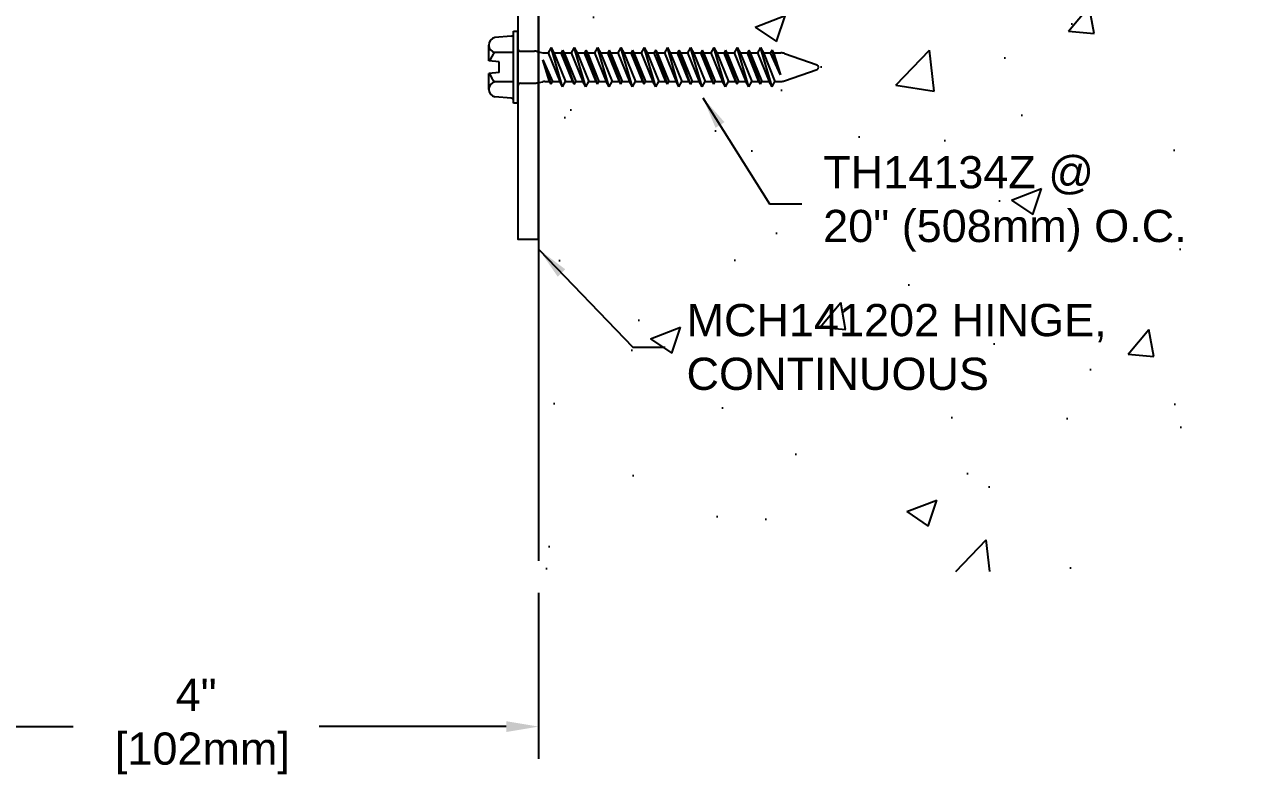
# Model space of a CAD drawing. Header units: inches. Extents: x -2.5 to 41.1, y -5.8 to 5.4.
# Drawn here: x 8.27 to 15.36, y -5.64 to -1.28 of the extents above; entities that cross this region are included whole.
import ezdxf

# ---------------------------------------------------------------- set-up
doc = ezdxf.new("R2010")
doc.units = ezdxf.units.IN
doc.header["$MEASUREMENT"] = 0
for name, color, linetype in [('Anchors', 4, 'Continuous'), ('Conditions', 1, 'Continuous'), ('Dimensions', 3, 'Continuous'), ('Text', 2, 'Continuous')]:
    doc.layers.add(name, color=color, linetype=linetype)
doc.styles.add('ARIAL', font='arial.ttf')
doc.styles.get("Standard").update_dxf_attribs({"font": 'arial.ttf'})
doc.dimstyles.new('Arial', dxfattribs={"dimscale": 1.5, "dimtxt": 0.125, "dimasz": 0.125, "dimexe": 0.125, "dimexo": 0.125, "dimgap": 0.125, "dimtad": 0, "dimtih": 1, "dimtoh": 1, "dimdec": 4, "dimzin": 0, "dimdsep": 46, "dimlunit": 4, "dimtxsty": 'ARIAL', "dimcen": 0.125, "dimadec": 0, "dimazin": 0, "dimtfac": 1, "dimtdec": 4, "dimtofl": 0, "dimtmove": 0, "dimatfit": 3, "dimfxl": 0, "dimfrac": 2, "dimtolj": 1, "dimtzin": 0, "dimarcsym": 0})

# ---------------------------------------------------------------- blocks, each defined once
blk = doc.blocks.new('*D10')
at = {"layer": 'Defpoints', "color": 0}
for p in [(7.2656, -4.3986), (11.2656, -4.3986), (11.2656, -5.3639)]:
    blk.add_point(p, dxfattribs=at)
at = {"layer": 'Dimensions', "color": 0, "lineweight": -2}
for p, q in [((7.2656, -4.5861), (7.2656, -5.5514)), ((11.2656, -4.5861), (11.2656, -5.5514)), ((7.4531, -5.3639), (8.5568, -5.3639)), ((11.0781, -5.3639), (9.9888, -5.3639))]:
    blk.add_line(p, q, dxfattribs=at)
at = {"layer": 'Dimensions', "color": 0}
for points in [[(7.4531, -5.3327), (7.4531, -5.3952), (7.2656, -5.3639)], [(11.0781, -5.3327), (11.0781, -5.3952), (11.2656, -5.3639)]]:
    blk.add_solid(points, dxfattribs=at)
at = {"layer": 'Dimensions', "color": 0, "insert": (9.2728, -5.3639), "char_height": 0.1875, "attachment_point": 5, "style": 'ARIAL'}
blk.add_mtext('\\A1;4"\\P [102mm]', dxfattribs=at)
blk = doc.blocks.new('MCH141202')
blk.add_line((0.2275, 0.091), (0.1161, 0.0464))
for points in [[(0, 0.125), (2, 0.125), (2, 0.245), (0, 0.245)], [(-0.245, 0), (-0.245, -2), (-0.125, -2), (-0.125, -0.2107)]]:
    blk.add_lwpolyline(points)
blk.add_circle((0, 0), 0.125)
blk.add_arc((0, 0), 0.245, 90, 21.79782)
at = {"flags": 3}
for tag, p in [('MANUFACTURER', (0.09, -0.6411)), ('OPENWIDTH', (0.09, -0.9744)), ('LENGTH', (0.09, -1.3077)), ('FINISH', (0.09, -1.6411)), ('GUDENP/N', (0.09, -1.9744))]:
    blk.add_attdef(tag, p, '', height=0.2, dxfattribs=at)
blk = doc.blocks.new('TH14134')
for p, q in [((-0.129, 0.17), (-0.0362, 0.17)), ((-0.031, 0.11), (-0.0362, 0.17)), ((0.031, 0.11), (0.0362, 0.17)), ((0.0362, 0.17), (0.129, 0.17)), ((-0.1803, 0.0387), (-0.172, 0.1335)), ((-0.086, 0.025), (-0.086, 0.1335)), ((-0.031, 0.11), (0.031, 0.11)), ((0.086, 0.025), (0.086, 0.1335)), ((0.1803, 0.0387), (0.172, 0.1335)), ((-0.209, 0), (-0.209, 0.025)), ((-0.209, 0.025), (0.209, 0.025)), ((-0.209, 0), (0.209, 0)), ((0.209, 0.025), (0.209, 0)), ((-0.093, -0.0147), (-0.093, -0.0974)), ((0.093, -0.0147), (0.093, -0.0974)), ((-0.0917, -0.1102), (-0.0843, -0.1448)), ((0.0917, -0.1102), (0.0843, -0.1448)), ((-0.115, -0.2604), (0.115, -0.1927)), ((-0.0983, -0.1927), (0.0428, -0.1441)), ((-0.0983, -0.1927), (-0.083, -0.1845)), ((-0.0983, -0.1927), (-0.083, -0.2009)), ((-0.083, -0.1845), (0.0428, -0.1441)), ((0.0428, -0.1441), (-0.083, -0.2009)), ((-0.083, -0.1576), (-0.083, -0.1845)), ((0.083, -0.1755), (-0.083, -0.2432)), ((-0.083, -0.2009), (-0.083, -0.2432)), ((0.083, -0.2099), (-0.083, -0.2776)), ((0.083, -0.1576), (0.083, -0.1755)), ((0.115, -0.1927), (0.083, -0.1755)), ((0.115, -0.1927), (0.083, -0.2099)), ((0.083, -0.2099), (0.083, -0.2522)), ((-0.115, -0.2604), (-0.083, -0.2432)), ((-0.115, -0.2604), (-0.083, -0.2776)), ((-0.0983, -0.3281), (0.0983, -0.2604)), ((-0.083, -0.3199), (0.083, -0.2522)), ((0.083, -0.2686), (-0.083, -0.3363)), ((-0.083, -0.2776), (-0.083, -0.3199)), ((0.0983, -0.2604), (0.083, -0.2522)), ((0.0983, -0.2604), (0.083, -0.2686)), ((0.083, -0.2686), (0.083, -0.3109)), ((-0.115, -0.3958), (0.115, -0.3281)), ((-0.0983, -0.3281), (-0.083, -0.3199)), ((-0.0983, -0.3281), (-0.083, -0.3363)), ((0.083, -0.3109), (-0.083, -0.3786)), ((-0.083, -0.3363), (-0.083, -0.3786)), ((0.083, -0.3454), (-0.083, -0.4131)), ((0.115, -0.3281), (0.083, -0.3109)), ((0.115, -0.3281), (0.083, -0.3454)), ((0.083, -0.3454), (0.083, -0.3876)), ((-0.115, -0.3958), (-0.083, -0.3786)), ((-0.115, -0.3958), (-0.083, -0.4131)), ((-0.0983, -0.4635), (0.0983, -0.3958)), ((-0.083, -0.4553), (0.083, -0.3876)), ((0.083, -0.4041), (-0.083, -0.4718)), ((-0.083, -0.4131), (-0.083, -0.4553)), ((0.0983, -0.3958), (0.083, -0.3876)), ((0.0983, -0.3958), (0.083, -0.4041)), ((0.083, -0.4041), (0.083, -0.4463)), ((-0.115, -0.5312), (0.115, -0.4635)), ((-0.0983, -0.4635), (-0.083, -0.4553)), ((-0.0983, -0.4635), (-0.083, -0.4718)), ((0.083, -0.4463), (-0.083, -0.514)), ((-0.083, -0.4718), (-0.083, -0.514)), ((0.083, -0.4808), (-0.083, -0.5485)), ((0.115, -0.4635), (0.083, -0.4463)), ((0.115, -0.4635), (0.083, -0.4808)), ((0.083, -0.4808), (0.083, -0.523)), ((-0.115, -0.5312), (-0.083, -0.514)), ((-0.115, -0.5312), (-0.083, -0.5485)), ((-0.0983, -0.599), (0.0983, -0.5312)), ((-0.083, -0.5907), (0.083, -0.523)), ((0.083, -0.5395), (-0.083, -0.6072)), ((-0.083, -0.5485), (-0.083, -0.5907)), ((0.0983, -0.5312), (0.083, -0.523)), ((0.0983, -0.5312), (0.083, -0.5395)), ((0.083, -0.5395), (0.083, -0.5817)), ((-0.115, -0.6667), (0.115, -0.599)), ((-0.0983, -0.599), (-0.083, -0.5907)), ((-0.0983, -0.599), (-0.083, -0.6072)), ((0.083, -0.5817), (-0.083, -0.6494)), ((-0.083, -0.6072), (-0.083, -0.6494)), ((0.083, -0.6162), (-0.083, -0.6839)), ((0.115, -0.599), (0.083, -0.5817)), ((0.115, -0.599), (0.083, -0.6162)), ((0.083, -0.6162), (0.083, -0.6584)), ((-0.115, -0.6667), (-0.083, -0.6494)), ((-0.115, -0.6667), (-0.083, -0.6839)), ((-0.0983, -0.7344), (0.0983, -0.6667)), ((-0.083, -0.7262), (0.083, -0.6584)), ((0.083, -0.6749), (-0.083, -0.7426)), ((-0.083, -0.6839), (-0.083, -0.7262)), ((0.0983, -0.6667), (0.083, -0.6584)), ((0.0983, -0.6667), (0.083, -0.6749)), ((0.083, -0.6749), (0.083, -0.7171)), ((-0.115, -0.8021), (0.115, -0.7344)), ((-0.0983, -0.7344), (-0.083, -0.7262)), ((-0.0983, -0.7344), (-0.083, -0.7426)), ((0.083, -0.7171), (-0.083, -0.7849)), ((-0.083, -0.7426), (-0.083, -0.7849)), ((0.083, -0.7516), (-0.083, -0.8193)), ((0.115, -0.7344), (0.083, -0.7171)), ((0.115, -0.7344), (0.083, -0.7516)), ((0.083, -0.7516), (0.083, -0.7939)), ((-0.115, -0.8021), (-0.083, -0.7849)), ((-0.115, -0.8021), (-0.083, -0.8193)), ((-0.0983, -0.8698), (0.0983, -0.8021)), ((-0.083, -0.8616), (0.083, -0.7939)), ((0.083, -0.8103), (-0.083, -0.878)), ((-0.083, -0.8193), (-0.083, -0.8616)), ((0.0983, -0.8021), (0.083, -0.7939)), ((0.0983, -0.8021), (0.083, -0.8103)), ((0.083, -0.8103), (0.083, -0.8526)), ((-0.115, -0.9375), (0.115, -0.8698)), ((-0.115, -0.9375), (-0.083, -0.9203)), ((-0.0983, -0.8698), (-0.083, -0.8616)), ((-0.0983, -0.8698), (-0.083, -0.878)), ((0.083, -0.8526), (-0.083, -0.9203)), ((-0.083, -0.878), (-0.083, -0.9203)), ((0.083, -0.887), (-0.083, -0.9547)), ((0.115, -0.8698), (0.083, -0.8526)), ((0.115, -0.8698), (0.083, -0.887)), ((0.083, -0.887), (0.083, -0.9293)), ((-0.115, -0.9375), (-0.083, -0.9547)), ((-0.0983, -1.0052), (0.0983, -0.9375)), ((-0.083, -0.997), (0.083, -0.9293)), ((0.083, -0.9457), (-0.083, -1.0134)), ((-0.083, -0.9547), (-0.083, -0.997)), ((0.083, -0.988), (-0.083, -1.0557)), ((0.0983, -0.9375), (0.083, -0.9293)), ((0.0983, -0.9375), (0.083, -0.9457)), ((0.083, -0.9457), (0.083, -0.988)), ((0.115, -1.0052), (0.083, -0.988)), ((-0.115, -1.0729), (0.115, -1.0052)), ((-0.115, -1.0729), (-0.083, -1.0557)), ((-0.0983, -1.0052), (-0.083, -0.997)), ((-0.0983, -1.0052), (-0.083, -1.0134)), ((-0.083, -1.0134), (-0.083, -1.0557)), ((0.083, -1.0224), (-0.083, -1.0901)), ((0.115, -1.0052), (0.083, -1.0224)), ((0.083, -1.0224), (0.083, -1.0647)), ((-0.115, -1.0729), (-0.083, -1.0901)), ((-0.0983, -1.1406), (0.0983, -1.0729)), ((-0.0983, -1.1406), (-0.083, -1.1324)), ((-0.083, -1.1324), (0.083, -1.0647)), ((0.083, -1.0811), (-0.083, -1.1488)), ((-0.083, -1.0901), (-0.083, -1.1324)), ((0.083, -1.1234), (-0.083, -1.1911)), ((0.0983, -1.0729), (0.083, -1.0647)), ((0.0983, -1.0729), (0.083, -1.0811)), ((0.083, -1.0811), (0.083, -1.1234)), ((0.115, -1.1406), (0.083, -1.1234)), ((-0.115, -1.2083), (0.115, -1.1406)), ((-0.115, -1.2083), (-0.083, -1.1911)), ((-0.0983, -1.1406), (-0.083, -1.1488)), ((-0.083, -1.1488), (-0.083, -1.1911)), ((0.083, -1.1579), (-0.083, -1.2256)), ((-0.083, -1.2678), (0.083, -1.2001)), ((0.115, -1.1406), (0.083, -1.1579)), ((0.083, -1.1579), (0.083, -1.2001)), ((0.0983, -1.2083), (0.083, -1.2001)), ((-0.115, -1.2083), (-0.083, -1.2256)), ((-0.0983, -1.276), (0.0983, -1.2083)), ((-0.0983, -1.276), (-0.083, -1.2678)), ((0.083, -1.2166), (-0.083, -1.2843)), ((-0.083, -1.2256), (-0.083, -1.2678)), ((0.083, -1.2588), (-0.083, -1.3265)), ((0.0983, -1.2083), (0.083, -1.2166)), ((0.083, -1.2166), (0.083, -1.2588)), ((0.115, -1.276), (0.083, -1.2588)), ((-0.115, -1.3437), (0.115, -1.276)), ((-0.115, -1.3437), (-0.083, -1.3265)), ((-0.115, -1.3437), (-0.083, -1.361)), ((-0.0983, -1.276), (-0.083, -1.2843)), ((-0.0983, -1.4115), (0.0983, -1.3437)), ((-0.083, -1.2843), (-0.083, -1.3265)), ((0.083, -1.2933), (-0.083, -1.361)), ((-0.083, -1.4032), (0.083, -1.3355)), ((0.115, -1.276), (0.083, -1.2933)), ((0.083, -1.2933), (0.083, -1.3355)), ((0.0983, -1.3437), (0.083, -1.3355)), ((0.0983, -1.3437), (0.083, -1.352)), ((-0.115, -1.4792), (0.115, -1.4115)), ((-0.0983, -1.4115), (-0.083, -1.4032)), ((-0.0983, -1.4115), (-0.083, -1.4197)), ((0.083, -1.352), (-0.083, -1.4197)), ((-0.083, -1.361), (-0.083, -1.4032)), ((0.083, -1.3942), (-0.083, -1.4619)), ((0.083, -1.352), (0.083, -1.3942)), ((0.115, -1.4115), (0.083, -1.3942)), ((0.115, -1.4115), (0.083, -1.4287)), ((-0.115, -1.4792), (-0.083, -1.4619)), ((-0.115, -1.4792), (-0.083, -1.4964)), ((-0.083, -1.4197), (-0.083, -1.4619)), ((0.083, -1.4287), (-0.083, -1.4964)), ((-0.0447, -1.5284), (0.083, -1.4709)), ((-0.0447, -1.5284), (0.0983, -1.4792)), ((0.083, -1.4874), (-0.0447, -1.5284)), ((0.083, -1.4287), (0.083, -1.4709)), ((0.0983, -1.4792), (0.083, -1.4709)), ((0.0983, -1.4792), (0.083, -1.4874)), ((0.083, -1.4874), (0.083, -1.5309)), ((-0.083, -1.4964), (-0.083, -1.5309)), ((-0.0795, -1.5514), (-0.0129, -1.7417)), ((0.0795, -1.5514), (0.0129, -1.7417))]:
    blk.add_line(p, q)
for centre, radius, start, end in [((-0.129, 0.1264), 0.0436, 9.28497, 170.71503), ((0, 0.0505), 0.1195, 107.42152, 136.04074), ((0, 0.0505), 0.1195, 43.95926, 72.57848), ((0.129, 0.1264), 0.0436, 9.28497, 170.71503), ((-0.1952, 0.04), 0.015, 270, 355), ((0.1952, 0.04), 0.015, 185, 270), ((-0.1077, -0.0147), 0.0147, 0, 90), ((0.1077, -0.0147), 0.0147, 90, 180), ((-0.031, -0.0974), 0.062, 180, 191.9357), ((0.031, -0.0974), 0.062, 348.0643, 0), ((-0.145, -0.1576), 0.062, 0, 11.9357), ((0.145, -0.1576), 0.062, 168.0643, 180), ((-0.021, -1.5309), 0.062, 180, 199.30575), ((0.021, -1.5309), 0.062, 340.69425, 0), ((0, -1.7359), 0.0141, 204.10008, 335.89992)]:
    blk.add_arc(centre, radius, start, end)

msp = doc.modelspace()

# ---------------------------------------------------------------- hatches: boundary and pattern name
at = {"layer": 'Conditions'}
h = msp.add_hatch(dxfattribs=at)
h.set_pattern_fill('AR-CONC', color=256, scale=0.25, style=0)
h.set_pattern_definition([(50, (0.0039, -0.0624), (1.79315, -0.15688), [0.1875, -2.0625]), (355, (0.0039, -0.0624), (-0.34688, 1.88048), [0.15, -1.65]), (100.451, (0.1533, -0.0755), (1.44627, 1.7236), [0.15935, -1.75286]), (46.184, (0.004, 0.4376), (2.6681, -0.4138), [0.28125, -3.09375]), (96.636, (0.2262, 0.4031), (2.33666, 2.4353), [0.23903, -2.6293]), (351.184, (0.004, 0.4376), (2.33665, 2.4353), [0.225, -2.475]), (21, (0.2539, 0.3126), (1.49227, -1.00655), [0.1875, -2.0625]), (326, (0.2539, 0.3126), (0.60829, 1.81288), [0.15, -1.65]), (71.451, (0.3783, 0.2287), (2.10056, 0.80633), [0.15935, -1.75286]), (37.5, (0.0039, -0.0624), (0.0304, 0.832235), [0, -1.63, 0, -1.675, 0, -1.65625]), (7.5, (0.0039, -0.0624), (0.657674, 0.98603), [0, -0.955, 0, -1.5925, 0, -0.63125]), (327.5, (-0.5536, -0.0624), (1.334556, -0.056387), [0, -0.625, 0, -1.95, 0, -2.5875]), (317.5, (-0.8036, -0.0624), (1.457965, 0.25026), [0, -0.8125, 0, -1.295, 0, -1.8375])])
h.paths.add_polyline_path([(15.02402, 5.33121), (11.26954, 5.33121), (11.26954, -1.43654), (11.29436, -1.44179, 0.0521265), (11.30718, -1.44313), (11.32501, -1.44313), (11.34224, -1.41113), (11.35948, -1.44313), (11.40173, -1.44313), (11.40995, -1.42787), (11.41817, -1.44313), (11.46043, -1.44313), (11.47766, -1.41113), (11.49489, -1.44313), (11.53715, -1.44313), (11.54537, -1.42787), (11.55359, -1.44313), (11.59584, -1.44313), (11.61308, -1.41113), (11.63031, -1.44313), (11.67257, -1.44313), (11.68079, -1.42787), (11.689, -1.44313), (11.73126, -1.44313), (11.74849, -1.41113), (11.76573, -1.44313), (11.80798, -1.44313), (11.8162, -1.42787), (11.82442, -1.44313), (11.86668, -1.44313), (11.88391, -1.41113), (11.90114, -1.44313), (11.9434, -1.44313), (11.95162, -1.42787), (11.95984, -1.44313), (12.00209, -1.44313), (12.01933, -1.41113), (12.03656, -1.44313), (12.07882, -1.44313), (12.08704, -1.42787), (12.09525, -1.44313), (12.13751, -1.44313), (12.15474, -1.41113), (12.17198, -1.44313), (12.21423, -1.44313), (12.22245, -1.42787), (12.23067, -1.44313), (12.27293, -1.44313), (12.29016, -1.41113), (12.30739, -1.44313), (12.34965, -1.44313), (12.35787, -1.42787), (12.36609, -1.44313), (12.40834, -1.44313), (12.42558, -1.41113), (12.44281, -1.44313), (12.48507, -1.44313), (12.49329, -1.42787), (12.5015, -1.44313), (12.54376, -1.44313), (12.56099, -1.41113), (12.57823, -1.44313), (12.62048, -1.44313), (12.6287, -1.42787), (12.63692, -1.44313), (12.68042, -1.44313, -0.084437), (12.70092, -1.44661), (12.88898, -1.5125, -0.709275), (12.8912, -1.53898), (12.70092, -1.60564, -0.084437), (12.68042, -1.60913), (12.64594, -1.60913), (12.6287, -1.64113), (12.61147, -1.60913), (12.56921, -1.60913), (12.56099, -1.62439), (12.55278, -1.60913), (12.51052, -1.60913), (12.49329, -1.64113), (12.47605, -1.60913), (12.4338, -1.60913), (12.42558, -1.62439), (12.41736, -1.60913), (12.3751, -1.60913), (12.35787, -1.64113), (12.34064, -1.60913), (12.29838, -1.60913), (12.29016, -1.62439), (12.28194, -1.60913), (12.23969, -1.60913), (12.22245, -1.64113), (12.20522, -1.60913), (12.16296, -1.60913), (12.15474, -1.62439), (12.14653, -1.60913), (12.10427, -1.60913), (12.08704, -1.64113), (12.0698, -1.60913), (12.02755, -1.60913), (12.01933, -1.62439), (12.01111, -1.60913), (11.96885, -1.60913), (11.95162, -1.64113), (11.93439, -1.60913), (11.89213, -1.60913), (11.88391, -1.62439), (11.87569, -1.60913), (11.83344, -1.60913), (11.8162, -1.64113), (11.79897, -1.60913), (11.75671, -1.60913), (11.74849, -1.62439), (11.74028, -1.60913), (11.69802, -1.60913), (11.68079, -1.64113), (11.66355, -1.60913), (11.6213, -1.60913), (11.61308, -1.62439), (11.60486, -1.60913), (11.5626, -1.60913), (11.54537, -1.64113), (11.52814, -1.60913), (11.48588, -1.60913), (11.47766, -1.62439), (11.46944, -1.60913), (11.42719, -1.60913), (11.40995, -1.64113), (11.39272, -1.60913), (11.35046, -1.60913), (11.34224, -1.62439), (11.33403, -1.60913), (11.30718, -1.60913, 0.0521265), (11.29436, -1.61047), (11.26954, -1.61572), (11.26954, -4.46096), (15.02402, -4.46096)])
h.paths.add_polyline_path([(12.80247, -1.28608), (15.3584, -1.28608), (15.3584, -0.58374), (12.80247, -0.58374)], flags=9)
h.paths.add_polyline_path([(12.14053, 0.76634), (13.74796, 0.76634), (13.74796, 1.46848), (12.14053, 1.46848)], flags=24)
h.paths.add_polyline_path([(12.86805, -2.65023), (15.07802, -2.65023), (15.07802, -1.94803), (12.86805, -1.94803)], flags=9)
h.paths.add_polyline_path([(12.06074, -3.50956), (14.83296, -3.50956), (14.83296, -2.80735), (12.06074, -2.80735)], flags=24)

# ---------------------------------------------------------------- linework, layer by layer
msp.add_lwpolyline([(11.26564, 5.39359), (11.26564, 5.39359), (11.26564, 5.39359), (11.26564, -4.39858)], dxfattribs=at)

# ---------------------------------------------------------------- block references
at = {"layer": 'Anchors'}
for name, p, rotation in [('MCH141202', (11.02064, -0.52613), 270), ('TH14134', (11.14564, -1.52613), 90)]:
    msp.add_blockref(name, p, dxfattribs=dict(at, rotation=rotation))

# ---------------------------------------------------------------- texts
at = {"layer": 'Text', "char_height": 0.1875, "attachment_point": 4, "style": 'ARIAL'}
for s, insert in [('TH14134Z @\\P20" (508mm) O.C.', (12.9226, -2.32202)), ('MCH141202 HINGE,\\PCONTINUOUS', (12.12706, -3.15551))]:
    msp.add_mtext(s, dxfattribs=dict(at, insert=insert))

# ---------------------------------------------------------------- dimensions: what is measured, and where the dimension line sits
at = {"layer": 'Dimensions'}
dim = msp.add_linear_dim(base=(11.26564, -5.36392), p1=(7.26564, -4.39858), p2=(11.26564, -4.39858), dimstyle='Arial', override={"dimpost": '\\X'}, dxfattribs=at)
dim.commit()
dim.dimension.update_dxf_attribs({"geometry": '*D10', "text_midpoint": (9.2728, -5.36392), "dimtype": 160})

# ---------------------------------------------------------------- leaders
at = {"layer": 'Text'}
for points in [[(12.22245, -1.70363), (12.6101, -2.32202), (12.7976, -2.32202)], [(11.26954, -2.58863), (11.81456, -3.15551), (12.00206, -3.15551)]]:
    msp.add_leader(points, dimstyle='Arial', override={"dimgap": 0.125, "dimtad": 0}, dxfattribs=at)

doc.saveas('drawing.dxf')
